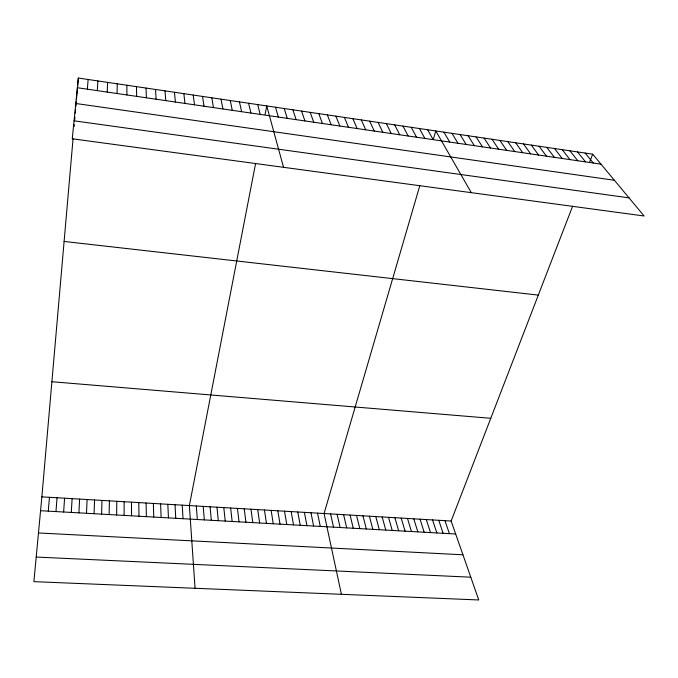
<?xml version="1.0" encoding="UTF-8"?>
<svg xmlns="http://www.w3.org/2000/svg" width="678" height="678" viewBox="0 0 678 678"><rect width="100%" height="100%" fill="white"/><g stroke="black" fill="none" stroke-linecap="round" stroke-linejoin="round"><path stroke-width="1.02" d="M124.099 515.399L124.142 501.72M116.633 514.975L116.777 501.288M117.074 93.522L117.26 83.801M109.133 514.56L109.395 500.856M101.607 514.136L101.988 500.415M94.064 513.712L94.556 499.974M107.209 92.081L107.59 82.369M86.496 513.288L87.098 499.533M78.902 512.865L79.614 499.093M97.301 90.64L97.878 80.936M71.283 512.432L72.114 498.652M63.639 512.009L64.588 498.211M55.969 511.576L57.037 497.762M87.36 89.182L88.123 79.487M48.282 511.144L49.46 497.313M572.605 206.231L451.133 521.026L478.753 599.962L33.9 581.648L41.867 496.864L73.046 138.778M74.114 126.574L74.275 124.676M74.69 119.938L74.936 117.074M75.266 113.251L75.605 109.395M75.86 106.505L76.275 101.658M76.445 99.708L78.334 78.038L592.691 154.177L644.1 215.994L72.266 138.795L78.334 78.038M255.606 163.432L189.374 505.576L195.061 588.284M265.106 114.379L266.742 105.929L283.523 167.322M419.826 185.603L324.076 513.526L341.407 594.309M433.437 138.973L435.785 130.947L471.295 192.671M589.75 161.805L592.691 154.177M36.214 557.053L470.786 577.19M38.477 532.967L462.947 554.79M40.561 510.712L455.675 534.001M41.867 496.864L451.133 521.026M51.892 381.722L490.77 418.301M64.105 241.453L538.315 295.099M74.063 120.82L629.031 197.874M75.792 103.488L614.395 180.272M77.368 87.725L600.979 164.144M585.114 153.05L593.284 163.017M577.512 151.931L585.555 161.889M569.876 150.796L577.809 160.762M562.215 149.668L570.02 159.627M554.528 148.524L562.215 158.483M546.815 147.389L554.367 157.338M539.069 146.236L546.502 156.194M531.298 145.092L538.603 155.042M523.501 143.931L530.679 153.881M515.67 142.778L522.721 152.719M507.814 141.609L514.729 151.558M499.923 140.448L506.712 150.389M492.008 139.27L498.669 149.211M484.067 138.1L490.592 148.033M476.092 136.914L482.482 146.846M468.091 135.736L474.346 145.66M460.057 134.541L466.176 144.473M451.997 133.346L457.981 143.278M443.904 132.151L449.751 142.075M427.632 129.744L433.2 139.66M419.445 128.532L424.869 138.439M411.232 127.311L416.512 137.219M402.986 126.091L408.131 135.998M394.715 124.871L399.706 134.769M386.401 123.642L391.257 133.532M378.07 122.404L382.773 132.295M369.696 121.167L374.256 131.057M361.298 119.921L365.705 129.803M352.865 118.675L357.12 128.557M344.399 117.421L348.5 127.294M335.898 116.167L339.856 126.032M327.372 114.904L331.169 124.769M318.804 113.633L322.448 123.498M310.21 112.362L313.702 122.218M444.954 520.662L449.412 533.645M301.583 111.082L304.914 120.938M438.751 520.289L443.132 533.298M432.539 519.924L436.835 532.942M426.301 519.56L430.522 532.586M292.921 109.802L296.091 119.65M420.046 519.187L424.182 532.23M413.783 518.814L417.834 531.874M284.226 108.514L287.243 118.353M407.495 518.45L411.461 531.518M401.181 518.077L405.071 531.162M394.859 517.704L398.664 530.798M275.497 107.226L278.353 117.057M388.519 517.331L392.231 530.442M382.155 516.95L385.79 530.077M375.773 516.577L379.324 529.713M369.383 516.195L372.841 529.349M257.674 104.59L260.191 114.413M362.959 515.822L366.34 528.984M356.526 515.441L359.815 528.62M350.077 515.06L353.272 528.255M248.58 103.242L250.928 113.057M343.602 514.678L346.712 527.882M337.11 514.297L340.136 527.518M239.444 101.886L241.614 111.701M330.601 513.907L333.534 527.145M317.524 513.136L320.279 526.399M230.266 100.53L232.274 110.336M310.956 512.746L313.617 526.026M304.371 512.365L306.939 525.653M221.062 99.166L222.893 108.963M297.769 511.975L300.244 525.28M291.142 511.576L293.523 524.899M284.497 511.187L286.786 524.526M211.816 97.802L213.468 107.59M277.827 510.797L280.031 524.145M271.149 510.398L273.251 523.763M202.527 96.42L204.002 106.209M264.445 510L266.454 523.382M257.716 509.61L259.64 523.001M250.979 509.212L252.801 522.619M193.205 95.047L194.501 104.819M244.216 508.814L245.936 522.23M237.427 508.407L239.054 521.848M183.848 93.657L184.967 103.429M230.63 508.008L232.156 521.458M223.799 507.602L225.232 521.068M216.96 507.203L218.291 520.679M174.449 92.267L175.39 102.031M210.095 506.797L211.324 520.289M203.205 506.39L204.341 519.899M165.017 90.869L165.771 100.632M196.298 505.983L197.332 519.509M182.221 505.152L183.043 518.704M155.542 89.471L156.109 99.217M175.034 504.729L175.755 518.297M167.83 504.305L168.449 517.882M146.033 88.064L146.414 97.802M160.61 503.873L161.118 517.475M153.364 503.449L153.762 517.06M146.092 503.017L146.38 516.644M136.481 86.648L136.668 96.378M138.795 502.584L138.982 516.229M131.481 502.161L131.549 515.814M126.888 85.225L126.888 94.954"/></g></svg>
